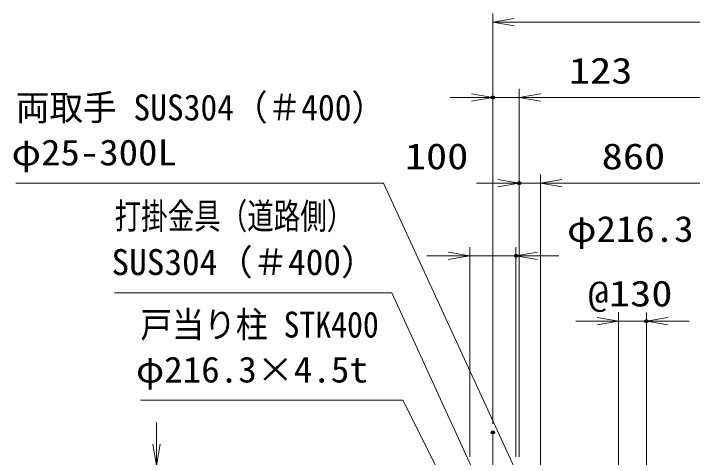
# Model space of a CAD drawing. Units: millimetres at full size. Extents: x -11880 to 11880, y -8400 to 8400.
# Drawn here: x 30 to 3204, y 584 to 2657 of the extents above; entities that cross this region are included whole.
import ezdxf
from ezdxf.enums import TextEntityAlignment as Align

# ---------------------------------------------------------------- set-up
doc = ezdxf.new("R2010")
doc.units = ezdxf.units.MM
doc.header["$LTSCALE"] = 30
doc.header["$PDMODE"] = 32
doc.header["$PDSIZE"] = 15
doc.linetypes.add('USER1', pattern=[18, 12, -1.5, 3, -1.5])
for name, color, linetype, lineweight in [('0-2_軸線', 200, 'USER1', 15), ('0-4_寸法線', 4, 'Continuous', 18), ('0-5_0', 7, 'Continuous', 18)]:
    doc.layers.add(name, color=color, linetype=linetype, lineweight=lineweight)
doc.layers.add('0-6_Defpoints', color=7, linetype='Continuous')
doc.styles.add('ＭＳ ゴシック', font='')
doc.styles.get('ＭＳ ゴシック').set_extended_font_data('MS Gothic')

# ---------------------------------------------------------------- blocks, each defined once
blk = doc.blocks.new('_Open')
at = {"layer": '0-5_0', "color": 4}
blk.add_line((-30, 5), (0, 0), dxfattribs=at)
blk.add_lwpolyline([(-30, -5), (0, 0), (-30, 0)], dxfattribs=at)
blk = doc.blocks.new('S291')
at = {"layer": '0-4_寸法線'}
for points in [[(11073976.8, 81912200.6), (11125552.8, 81912200.6), (11144762.8, 81870489.2), (11146017.7, 81867764.3)], [(11144308.6, 81870280), (11146017.7, 81867764.3), (11145216.9, 81870698.3)]]:
    blk.add_lwpolyline(points, dxfattribs=at)
at = {"layer": '0-4_寸法線', "color": 254, "style": 'ＭＳ ゴシック'}
for s, width, p in [('両取手 SUS304（＃400）', 0.95, (11073976.8, 81919901.1)), ('φ25-300L', 1.1, (11073372, 81913601.1))]:
    blk.add_text(s, height=3637, dxfattribs=dict(at, width=width)).set_placement(p, align=Align.BOTTOM_LEFT)
blk = doc.blocks.new('S292')
at = {"layer": '0-4_寸法線'}
for points in [[(11087822.1, 81896834), (11126697.3, 81896834), (11144588.7, 81857744.1), (11145837.2, 81855016.2)], [(11144134, 81857536), (11145837.2, 81855016.2), (11145043.3, 81857952.2)]]:
    blk.add_lwpolyline(points, dxfattribs=at)
at = {"layer": '0-4_寸法線', "color": 254, "style": 'ＭＳ ゴシック', "width": 0.75}
blk.add_text('打掛金具（道路側）', height=3637, dxfattribs=at).set_placement((11087822.1, 81904685.8), align=Align.BOTTOM_LEFT)
at = {"layer": '0-4_寸法線', "color": 254, "style": 'ＭＳ ゴシック'}
blk.add_text('SUS304（＃400）', height=3637, dxfattribs=at).set_placement((11087390.1, 81898234.6), align=Align.BOTTOM_LEFT)
blk = doc.blocks.new('S293')
at = {"layer": '0-4_寸法線'}
for points in [[(11091432.9, 81881774.6), (11128234.5, 81881774.6), (11138550.4, 81861306.8), (11139900.6, 81858627.8)], [(11138103.9, 81861081.7), (11139900.6, 81858627.8), (11138996.9, 81861531.8)]]:
    blk.add_lwpolyline(points, dxfattribs=at)
at = {"layer": '0-4_寸法線', "color": 254, "style": 'ＭＳ ゴシック'}
for s, width, p in [('戸当り柱 STK400', 0.9, (11091432.9, 81889475.1)), ('φ216.3×4.5t', 1.05, (11090828.1, 81883175.1))]:
    blk.add_text(s, height=3637, dxfattribs=dict(at, width=width)).set_placement(p, align=Align.BOTTOM_LEFT)

msp = doc.modelspace()

# ---------------------------------------------------------------- linework, layer by layer
at = {"layer": '0-2_軸線'}
msp.add_line((2270.88, 701.2), (2270.88, -772.95), dxfattribs=at)
at = {"layer": '0-4_寸法線'}
for p, q in [((2270.88, 741.2), (2270.88, 2657.2)), ((2270.88, 2617.2), (4523.88, 2617.2)), ((2270.88, 741.2), (2270.88, 2305.19)), ((2393.88, 586.63), (2393.88, 2305.19)), ((2393.88, 586.63), (2393.88, 2305.19)), ((2170.88, 2265.19), (2070.88, 2265.19)), ((2393.88, 2265.19), (2270.88, 2265.19)), ((2393.88, 2265.19), (4393.88, 2265.19)), ((2493.88, 2265.19), (2593.88, 2265.19)), ((2393.88, 586.63), (2393.88, 1905.19)), ((2493.88, 486.63), (2493.88, 1905.19)), ((2493.88, 486.63), (2493.88, 1905.19)), ((2293.88, 1865.19), (2193.88, 1865.19)), ((2493.88, 1865.19), (2393.88, 1865.19)), ((2493.88, 1865.19), (3353.88, 1865.19)), ((2593.88, 1865.19), (2693.88, 1865.19)), ((3253.88, 1865.19), (3153.88, 1865.19)), ((2162.73, 586.63), (2162.73, 1565.75)), ((2379.03, 586.63), (2379.03, 1565.75)), ((2062.73, 1525.75), (1962.73, 1525.75)), ((2162.73, 1525.75), (2379.03, 1525.75)), ((2479.03, 1525.75), (2579.03, 1525.75)), ((2858.88, 545.63), (2858.88, 1260.23)), ((2988.88, 545.63), (2988.88, 1260.23)), ((2758.88, 1220.23), (2658.88, 1220.23)), ((2858.88, 1220.23), (2988.88, 1220.23)), ((3088.88, 1220.23), (3188.88, 1220.23)), ((698.49, 646.63), (698.49, 746.63))]:
    msp.add_line(p, q, dxfattribs=at)
at = {"layer": '0-6_Defpoints'}
for p in [(2270.88, 2265.19), (2393.88, 1865.19), (2379.03, 1525.75), (2988.88, 1220.23), (2270.88, 701.2)]:
    msp.add_point(p, dxfattribs=at)

# ---------------------------------------------------------------- block references
at = {"layer": '0-4_寸法線', "xscale": 3.333333, "yscale": 3.333333}
for p, rotation in [((2270.88, 2617.2), 180), ((2393.88, 2265.19), 180), ((2393.88, 2265.19), 180), ((2493.88, 1865.19), 180), ((2493.88, 1865.19), 180), ((2379.03, 1525.75), 180), ((2988.88, 1220.23), 180), ((698.49, 546.63), 270)]:
    msp.add_blockref('_Open', p, dxfattribs=dict(at, rotation=rotation))
at = {"layer": '0-4_寸法線'}
for name, p, xscale, yscale in [('S291', (-369091.3, -2728541.35), 0.03333333, 0.03333333), ('_Open', (2270.88, 2265.19), 3.333333, 3.333333), ('_Open', (2393.88, 1865.19), 3.333333, 3.333333), ('S292', (-369091.3, -2728541.35), 0.03333333, 0.03333333), ('_Open', (2162.73, 1525.75), 3.333333, 3.333333), ('S293', (-369091.3, -2728541.35), 0.03333333, 0.03333333), ('_Open', (2858.88, 1220.23), 3.333333, 3.333333)]:
    msp.add_blockref(name, p, dxfattribs=dict(at, xscale=xscale, yscale=yscale))

# ---------------------------------------------------------------- texts
at = {"layer": '0-4_寸法線', "color": 254, "style": 'ＭＳ ゴシック'}
for s, width, p in [('123', 1.2, (2626.78, 2293.87)), ('100', 1.2, (1859.66, 1893.87)), ('860', 1.2, (2779.88, 1893.87)), ('φ216.3', 1.1, (2618.04, 1554.43)), ('@130', 1.2, (2715.08, 1252.91))]:
    msp.add_text(s, height=121.2, dxfattribs=dict(at, width=width)).set_placement(p, align=Align.BOTTOM_LEFT)

doc.saveas('drawing.dxf')
